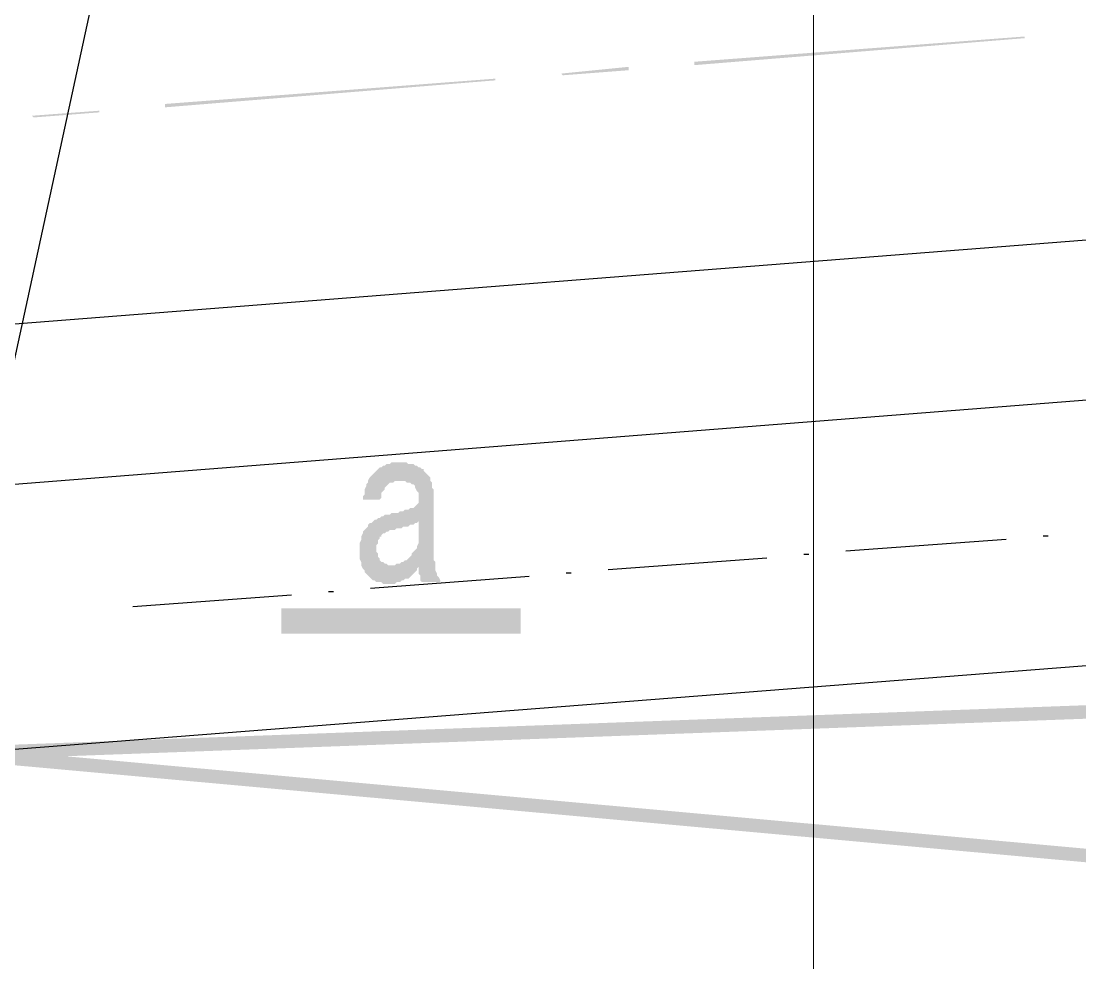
# Model space of a CAD drawing. Header units: millimetres. Extents: x 6156 to 7119, y 3162 to 3647.
# Drawn here: x 6698.48 to 6738.35, y 3534.6 to 3570.05 of the extents above; entities that cross this region are included whole.
import ezdxf

# ---------------------------------------------------------------- set-up
doc = ezdxf.new("R2010")
doc.units = ezdxf.units.MM
doc.layers.add('图层1', color=7, linetype='Continuous')
doc.layers.add('点图2', color=30, linetype='Continuous', lineweight=5)

msp = doc.modelspace()

# ---------------------------------------------------------------- hatches: boundary and pattern name
at = {"layer": '图层1', "transparency": 33554559}
h = msp.add_hatch(color=256, dxfattribs=at)
h.paths.add_polyline_path([(6714.268, 3548.929), (6713.569, 3548.929), (6713.506, 3548.992), (6713.506, 3549.119), (6713.506, 3549.183), (6713.442, 3549.246), (6713.442, 3549.373), (6713.442, 3549.5), (6713.442, 3549.5), (6713.379, 3549.437), (6713.379, 3549.373), (6713.315, 3549.31), (6713.252, 3549.246), (6713.188, 3549.183), (6713.125, 3549.119), (6713.061, 3549.056), (6712.998, 3549.056), (6712.934, 3549.056), (6712.871, 3548.992), (6712.807, 3548.992), (6712.744, 3548.929), (6712.68, 3548.929), (6712.617, 3548.929), (6712.553, 3548.865), (6712.426, 3548.865), (6712.363, 3548.865), (6712.363, 3548.865), (6712.236, 3548.865), (6712.172, 3548.865), (6712.109, 3548.865), (6712.045, 3548.929), (6711.982, 3548.929), (6711.855, 3548.929), (6711.791, 3548.992), (6711.728, 3548.992), (6711.664, 3549.056), (6711.601, 3549.119), (6711.537, 3549.183), (6711.537, 3549.183), (6711.474, 3549.246), (6711.41, 3549.31), (6711.41, 3549.373), (6711.347, 3549.437), (6711.283, 3549.564), (6711.283, 3549.627), (6711.283, 3549.691), (6711.22, 3549.818), (6711.22, 3549.881), (6711.22, 3550.008), (6711.22, 3550.072), (6711.22, 3550.199), (6711.22, 3550.326), (6711.22, 3550.389), (6711.283, 3550.516), (6711.283, 3550.58), (6711.283, 3550.643), (6711.347, 3550.77), (6711.347, 3550.834), (6711.41, 3550.897), (6711.474, 3550.961), (6711.537, 3551.024), (6711.537, 3551.088), (6711.601, 3551.151), (6711.664, 3551.151), (6711.728, 3551.215), (6711.791, 3551.278), (6711.855, 3551.278), (6711.918, 3551.342), (6711.982, 3551.342), (6712.045, 3551.405), (6712.109, 3551.405), (6712.172, 3551.469), (6712.299, 3551.469), (6712.363, 3551.469), (6712.426, 3551.532), (6712.49, 3551.532), (6712.553, 3551.532), (6712.68, 3551.532), (6712.744, 3551.596), (6712.807, 3551.596), (6712.871, 3551.596), (6712.934, 3551.659), (6712.998, 3551.659), (6713.061, 3551.659), (6713.125, 3551.723), (6713.188, 3551.723), (6713.252, 3551.723), (6713.315, 3551.786), (6713.379, 3551.85), (6713.442, 3551.913), (6713.442, 3551.977), (6713.442, 3552.04), (6713.442, 3552.104), (6713.442, 3552.231), (6713.442, 3552.294), (6713.379, 3552.358), (6713.315, 3552.485), (6713.315, 3552.485), (6713.315, 3552.548), (6713.252, 3552.612), (6713.188, 3552.612), (6713.125, 3552.675), (6713.061, 3552.675), (6712.998, 3552.675), (6712.934, 3552.739), (6712.807, 3552.739), (6712.744, 3552.739), (6712.68, 3552.739), (6712.553, 3552.739), (6712.49, 3552.675), (6712.426, 3552.675), (6712.363, 3552.675), (6712.299, 3552.612), (6712.236, 3552.548), (6712.236, 3552.548), (6712.172, 3552.485), (6712.172, 3552.421), (6712.109, 3552.358), (6712.045, 3552.294), (6712.045, 3552.167), (6712.045, 3552.104), (6711.982, 3552.04), (6711.347, 3552.04), (6711.347, 3552.167), (6711.41, 3552.231), (6711.41, 3552.358), (6711.41, 3552.421), (6711.474, 3552.548), (6711.474, 3552.612), (6711.537, 3552.675), (6711.537, 3552.739), (6711.601, 3552.866), (6711.664, 3552.929), (6711.728, 3552.993), (6711.791, 3553.056), (6711.791, 3553.056), (6711.855, 3553.12), (6711.918, 3553.183), (6711.982, 3553.247), (6712.045, 3553.247), (6712.109, 3553.31), (6712.172, 3553.31), (6712.236, 3553.373), (6712.299, 3553.373), (6712.363, 3553.373), (6712.426, 3553.437), (6712.553, 3553.437), (6712.617, 3553.437), (6712.68, 3553.437), (6712.744, 3553.437), (6712.807, 3553.437), (6712.934, 3553.437), (6712.998, 3553.437), (6713.061, 3553.373), (6713.188, 3553.373), (6713.252, 3553.373), (6713.315, 3553.31), (6713.379, 3553.31), (6713.442, 3553.247), (6713.506, 3553.247), (6713.569, 3553.183), (6713.633, 3553.183), (6713.633, 3553.12), (6713.696, 3553.056), (6713.696, 3553.056), (6713.76, 3552.993), (6713.823, 3552.929), (6713.887, 3552.866), (6713.887, 3552.739), (6713.95, 3552.675), (6713.95, 3552.612), (6713.95, 3552.485), (6714.014, 3552.421), (6714.014, 3552.294), (6714.014, 3552.231), (6714.014, 3552.104), (6714.014, 3552.04), (6714.014, 3551.913), (6714.014, 3549.754), (6714.077, 3549.691), (6714.077, 3549.564), (6714.077, 3549.5), (6714.077, 3549.373), (6714.077, 3549.373), (6714.141, 3549.246), (6714.141, 3549.183), (6714.204, 3549.119), (6714.268, 3548.992), (6714.268, 3548.929)], flags=0)
h.paths.add_polyline_path([(6713.442, 3550.389), (6713.442, 3551.215), (6713.379, 3551.151), (6713.315, 3551.151), (6713.252, 3551.088), (6713.188, 3551.088), (6713.125, 3551.088), (6713.061, 3551.024), (6712.998, 3551.024), (6712.934, 3551.024), (6712.871, 3551.024), (6712.807, 3550.961), (6712.744, 3550.961), (6712.617, 3550.961), (6712.553, 3550.897), (6712.49, 3550.897), (6712.363, 3550.897), (6712.299, 3550.834), (6712.236, 3550.834), (6712.172, 3550.77), (6712.109, 3550.77), (6712.045, 3550.707), (6712.045, 3550.643), (6711.982, 3550.643), (6711.982, 3550.58), (6711.918, 3550.516), (6711.918, 3550.389), (6711.855, 3550.326), (6711.855, 3550.199), (6711.855, 3550.199), (6711.855, 3550.072), (6711.918, 3550.008), (6711.918, 3549.881), (6711.982, 3549.818), (6711.982, 3549.754), (6712.045, 3549.691), (6712.109, 3549.691), (6712.172, 3549.627), (6712.236, 3549.627), (6712.299, 3549.564), (6712.363, 3549.564), (6712.426, 3549.564), (6712.553, 3549.564), (6712.617, 3549.627), (6712.68, 3549.627), (6712.744, 3549.627), (6712.807, 3549.691), (6712.871, 3549.691), (6712.934, 3549.754), (6712.998, 3549.754), (6713.061, 3549.818), (6713.125, 3549.881), (6713.188, 3549.945), (6713.188, 3550.008), (6713.252, 3550.072), (6713.315, 3550.135), (6713.379, 3550.199), (6713.379, 3550.262), (6713.442, 3550.389), (6713.442, 3550.389)], flags=0)

# ---------------------------------------------------------------- linework, layer by layer
at = {"layer": '图层1', "lineweight": -3}
for p, q in [((6702.362, 3576.382), (6696.076, 3547.492)), ((6696.114, 3558.485), (6840.408, 3569.788)), ((6697.415, 3552.549), (6840.631, 3563.819)), ((6696.209, 3542.484), (6841.012, 3553.787)), ((6736.973, 3550.675), (6737.164, 3550.675)), ((6729.544, 3550.104), (6735.576, 3550.548)), ((6720.591, 3549.405), (6726.56, 3549.85)), ((6727.957, 3549.977), (6728.147, 3549.977)), ((6711.638, 3548.707), (6717.607, 3549.151)), ((6719.004, 3549.278), (6719.194, 3549.278)), ((6702.686, 3548.009), (6708.654, 3548.453)), ((6710.051, 3548.58), (6710.242, 3548.58))]:
    msp.add_line(p, q, dxfattribs=at)
at = {"layer": '图层1', "transparency": 33554559}
for points in [[(6723.83, 3568.518), (6723.83, 3568.391), (6736.275, 3569.47)], [(6723.83, 3568.391), (6736.275, 3569.47), (6736.275, 3569.407)], [(6718.814, 3568.073), (6718.877, 3568.01), (6721.353, 3568.327)], [(6718.877, 3568.01), (6721.353, 3568.327), (6721.353, 3568.2)], [(6703.892, 3566.93), (6703.892, 3566.803), (6716.337, 3567.883)], [(6703.892, 3566.803), (6716.337, 3567.883), (6716.337, 3567.819)], [(6698.876, 3566.486), (6698.939, 3566.422), (6701.416, 3566.676)], [(6698.939, 3566.422), (6701.416, 3566.676), (6701.416, 3566.613)], [(6696.209, 3542.738), (6696.209, 3542.23), (6841.234, 3548.072)], [(6696.209, 3542.23), (6841.234, 3548.072), (6841.234, 3547.564)], [(6717.29, 3546.993), (6717.29, 3547.945), (6708.273, 3546.993)], [(6717.29, 3547.945), (6708.273, 3546.993), (6708.273, 3547.945)], [(6811.835, 3532.262), (6696.082, 3542.23), (6696.145, 3542.738)], [(6811.835, 3531.754), (6811.835, 3532.262), (6696.082, 3542.23)]]:
    msp.add_solid(points, dxfattribs=at)
at = {"layer": '点图2'}
for p, q in [((6728.315, 3647.373), (6728.315, 3358.826)), ((6728.315, 3162.342), (6728.315, 3647.373))]:
    msp.add_line(p, q, dxfattribs=at)

doc.saveas('drawing.dxf')
